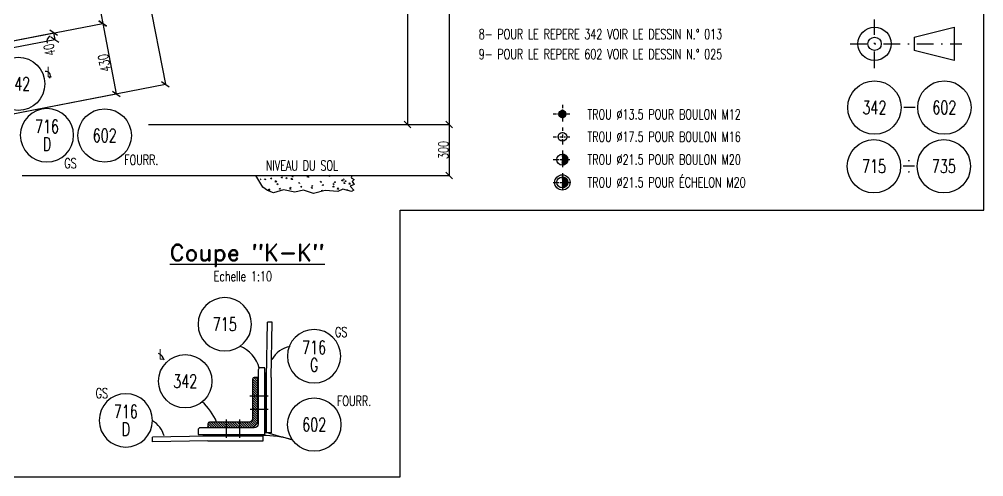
# Model space of a CAD drawing. Extents: x 686686 to 702906, y -4957 to 6593.
# Drawn here: x 697122 to 702906, y -4957 to -2213 of the extents above; entities that cross this region are included whole.
import ezdxf
from ezdxf.enums import TextEntityAlignment as Align

# ---------------------------------------------------------------- set-up
doc = ezdxf.new("R2010")
doc.units = 0
doc.header["$LTSCALE"] = 200
doc.header["$MEASUREMENT"] = 0
doc.linetypes.add('DASHDOT', pattern=[1, 0.5, -0.25, 0, -0.25])
doc.layers.get('0').update_dxf_attribs({"linetype": 'CONTINUOUS'})
for name, color, linetype in [('035B', 7, 'CONTINUOUS'), ('BOLLINI_1', 7, 'CONTINUOUS'), ('BOLLINI_5', 7, 'CONTINUOUS'), ('LINEA_ANG', 2, 'CONTINUOUS'), ('LM', 7, 'CONTINUOUS'), ('LS', 7, 'CONTINUOUS'), ('MZ', 6, 'DASHDOT'), ('QT_MPR', 7, 'CONTINUOUS'), ('TESTI_A_P', 7, 'CONTINUOUS')]:
    doc.layers.add(name, color=color, linetype=linetype)
doc.styles.add('MONO', font='romans.shx', dxfattribs={"width": 0.7})
doc.styles.add('RD', font='ROMAND8.SHX', dxfattribs={"width": 0.7})
doc.styles.add('RQL', font='ROMANS8.SHX', dxfattribs={"width": 0.7})
doc.styles.add('RS', font='ROMANS8.shx', dxfattribs={"width": 0.7})
doc.dimstyles.new('TRATTO', dxfattribs={"dimscale": 0, "dimtxt": 60, "dimasz": 40, "dimexe": 0, "dimexo": 0, "dimgap": 5, "dimtad": 1, "dimrnd": 0.5, "dimdsep": 46, "dimtxsty": 'RS', "dimblk1": 'OBLIQUE', "dimblk2": 'OBLIQUE', "dimsah": 1, "dimcen": 0.09, "dimclrd": 2, "dimclre": 2, "dimclrt": 7, "dimadec": 0, "dimazin": 0, "dimtfac": 1, "dimtix": 1, "dimtmove": 2, "dimatfit": 3, "dimfxl": 1, "dimtolj": 1, "dimtzin": 0, "dimarcsym": 0})
pattern_1 = [(45, (-502779.786, -7314.983), (-7.07106781, 7.07106781), [])]

# ---------------------------------------------------------------- blocks, each defined once
blk = doc.blocks.new('_OBLIQUE')
at = {"color": 0, "linetype": 'ByBlock'}
blk.add_line((-0.5, -0.5), (0.5, 0.5), dxfattribs=at)
blk = doc.blocks.new('*D20')
at = {"layer": 'LS', "color": 2, "lineweight": -2, "transparency": 16777216}
for p, q in [((698065.9, 5308.5), (699701.1, 5308.5)), ((699701.1, 5308.5), (699701.1, -2844.6)), ((697896.8, -2844.6), (699701.1, -2844.6))]:
    blk.add_line(p, q, dxfattribs=at)
at = {"layer": 'LS', "color": 2, "lineweight": -2, "transparency": 16777216, "xscale": 40, "yscale": 40, "zscale": 40}
for p, rotation in [((699701.1, 5308.5), 90), ((699701.1, -2844.6), 270)]:
    blk.add_blockref('_OBLIQUE', p, dxfattribs=dict(at, rotation=rotation))
at = {"layer": 'LS', "color": 7, "transparency": 16777216, "insert": (699666.1, 1231.9), "char_height": 60, "attachment_point": 5, "rotation": 90, "style": 'RS'}
blk.add_mtext('\\A1;8000', dxfattribs=at)
blk = doc.blocks.new('*D25')
at = {"layer": 'LS', "color": 2, "lineweight": -2, "transparency": 16777216}
for p, q in [((699274.2, -1214), (699451.1, -1214)), ((699451.1, -1214), (699451.1, -2844.6)), ((697896.8, -2844.6), (699451.1, -2844.6))]:
    blk.add_line(p, q, dxfattribs=at)
at = {"layer": 'LS', "color": 2, "lineweight": -2, "transparency": 16777216, "xscale": 40, "yscale": 40, "zscale": 40}
for p, rotation in [((699451.1, -1214), 90), ((699451.1, -2844.6), 270)]:
    blk.add_blockref('_OBLIQUE', p, dxfattribs=dict(at, rotation=rotation))
at = {"layer": 'LS', "color": 7, "transparency": 16777216, "insert": (699416.1, -2029.3), "char_height": 60, "attachment_point": 5, "rotation": 90, "style": 'RS'}
blk.add_mtext('\\A1;1600', dxfattribs=at)
blk = doc.blocks.new('*D26')
at = {"layer": 'LS', "color": 2, "lineweight": -2, "transparency": 16777216}
for p, q in [((697922.5, -2844.6), (699701.1, -2844.6)), ((699701.1, -2844.6), (699701.1, -3150.3)), ((697140.5, -3150.3), (699701.1, -3150.3))]:
    blk.add_line(p, q, dxfattribs=at)
at = {"layer": 'LS', "color": 2, "lineweight": -2, "transparency": 16777216, "xscale": 40, "yscale": 40, "zscale": 40}
for p, rotation in [((699701.1, -2844.6), 90), ((699701.1, -3150.3), 270)]:
    blk.add_blockref('_OBLIQUE', p, dxfattribs=dict(at, rotation=rotation))
at = {"layer": 'LS', "color": 7, "transparency": 16777216, "insert": (699666.1, -2997.4), "char_height": 60, "attachment_point": 5, "rotation": 90, "style": 'RS'}
blk.add_mtext('\\A1;300', dxfattribs=at)
blk = doc.blocks.new('*D58')
at = {"layer": 'QT_MPR', "color": 2, "lineweight": -2, "transparency": 16777216}
for p, q in [((695174.5, 5308.5), (696426.5, 5549.9)), ((696426.5, 5549.9), (697998.8, -2603.1)), ((696746.8, -2844.6), (697998.8, -2603.1))]:
    blk.add_line(p, q, dxfattribs=at)
at = {"layer": 'QT_MPR', "color": 2, "lineweight": -2, "transparency": 16777216, "xscale": 40, "yscale": 40, "zscale": 40}
for p, rotation in [((696426.5, 5549.9), 100.9154326102449), ((697998.8, -2603.1), 280.9154326102449)]:
    blk.add_blockref('_OBLIQUE', p, dxfattribs=dict(at, rotation=rotation))
at = {"layer": 'QT_MPR', "color": 7, "transparency": 16777216, "insert": (697178.3, 1466.8), "char_height": 60, "attachment_point": 5, "rotation": 100.91543, "style": 'RS'}
blk.add_mtext('\\A1;8303.5', dxfattribs=at)
blk = doc.blocks.new('*D72')
at = {"layer": 'QT_MPR', "color": 2, "lineweight": -2, "transparency": 16777216}
for p, q in [((696608.6, -2127.8), (697566, -1943.2)), ((697566, -1943.2), (697622.8, -2237.7)), ((696665.4, -2422.4), (697622.8, -2237.7))]:
    blk.add_line(p, q, dxfattribs=at)
at = {"layer": 'QT_MPR', "color": 2, "lineweight": -2, "transparency": 16777216, "xscale": 40, "yscale": 40, "zscale": 40}
for p, rotation in [((697566, -1943.2), 100.9154326102449), ((697622.8, -2237.7), 280.9154326102449)]:
    blk.add_blockref('_OBLIQUE', p, dxfattribs=dict(at, rotation=rotation))
at = {"layer": 'QT_MPR', "color": 7, "transparency": 16777216, "insert": (697634.7, -2076.1), "char_height": 60, "attachment_point": 5, "rotation": 100.91543, "style": 'RS'}
blk.add_mtext('\\A1;75x4', dxfattribs=at)
blk = doc.blocks.new('*D73')
at = {"layer": 'QT_MPR', "color": 2, "lineweight": -2, "transparency": 16777216}
for p, q in [((696608.6, -2127.8), (697566, -1943.2)), ((697566, -1943.2), (697622.8, -2237.7)), ((696665.4, -2422.4), (697622.8, -2237.7))]:
    blk.add_line(p, q, dxfattribs=at)
at = {"layer": 'QT_MPR', "color": 2, "lineweight": -2, "transparency": 16777216, "xscale": 40, "yscale": 40, "zscale": 40}
for p, rotation in [((697566, -1943.2), 100.9154326102449), ((697622.8, -2237.7), 280.9154326102449)]:
    blk.add_blockref('_OBLIQUE', p, dxfattribs=dict(at, rotation=rotation))
at = {"layer": 'QT_MPR', "color": 7, "transparency": 16777216, "insert": (697560, -2097.1), "char_height": 60, "attachment_point": 5, "rotation": 100.91543, "style": 'RS'}
blk.add_mtext('\\A1;300', dxfattribs=at)
blk = doc.blocks.new('*D74')
at = {"layer": 'QT_MPR', "color": 2, "lineweight": -2, "transparency": 16777216}
for p, q in [((696665.4, -2422.4), (697328.2, -2294.5)), ((697328.2, -2294.5), (697335.8, -2334)), ((696746.7, -2447.7), (697335.8, -2334))]:
    blk.add_line(p, q, dxfattribs=at)
at = {"layer": 'QT_MPR', "color": 2, "lineweight": -2, "transparency": 16777216, "xscale": 40, "yscale": 40, "zscale": 40}
for p, rotation in [((697328.2, -2294.5), 100.9154326102449), ((697335.8, -2334), 280.9154326102449)]:
    blk.add_blockref('_OBLIQUE', p, dxfattribs=dict(at, rotation=rotation))
at = {"layer": 'QT_MPR', "color": 7, "transparency": 16777216, "insert": (697303.5, -2396.7), "char_height": 60, "attachment_point": 5, "rotation": 100.91543, "style": 'RS'}
blk.add_mtext('\\A1;40', dxfattribs=at)
blk = doc.blocks.new('*D75')
at = {"layer": 'QT_MPR', "color": 2, "lineweight": -2, "transparency": 16777216}
for p, q in [((696665.4, -2422.4), (697622.8, -2237.7)), ((697622.8, -2237.7), (697704.2, -2660)), ((696746.8, -2844.6), (697704.2, -2660))]:
    blk.add_line(p, q, dxfattribs=at)
at = {"layer": 'QT_MPR', "color": 2, "lineweight": -2, "transparency": 16777216, "xscale": 40, "yscale": 40, "zscale": 40}
for p, rotation in [((697622.8, -2237.7), 100.9154326102449), ((697704.2, -2660), 280.9154326102449)]:
    blk.add_blockref('_OBLIQUE', p, dxfattribs=dict(at, rotation=rotation))
at = {"layer": 'QT_MPR', "color": 7, "transparency": 16777216, "insert": (697632.9, -2475.2), "char_height": 60, "attachment_point": 5, "rotation": 100.91543, "style": 'RS'}
blk.add_mtext('\\A1;430', dxfattribs=at)
blk = doc.blocks.new('xxx')
blk.add_circle((0, 0), 8)
at = {"color": 3, "style": 'RQL', "width": 0.7}
blk.add_attdef('POS', text='', height=4, dxfattribs=at).set_placement((0, 0), align=Align.MIDDLE)
at = {"color": 3, "style": 'RQL', "width": 0.7, "flags": 1}
blk.add_attdef('POS1', (-0.39, -5.42), '', height=2, dxfattribs=at)
at = {"style": 'RQL', "width": 0.7, "flags": 1}
blk.add_attdef('TIPO', (-0.39, -8.66), '', height=2, dxfattribs=at)
blk = doc.blocks.new('YYY')
blk.add_circle((0, 0), 8)
at = {"color": 3, "style": 'RQL', "width": 0.7}
for tag, p in [('POS3', (0, 0.65)), ('POS2', (0, -4.63))]:
    blk.add_attdef(tag, text='', height=4, dxfattribs=at).set_placement(p, align=Align.CENTER)
at = {"style": 'RQL', "width": 0.7, "flags": 1}
blk.add_attdef('TIPO', text='', height=3, dxfattribs=at).set_placement((0, 0), align=Align.MIDDLE_CENTER)
blk = doc.blocks.new('12')
at = {"color": 0}
for p, q in [((-1, 0.06), (-0.06, 1)), ((-1, 0.01), (-0.01, 1)), ((-1, -0.03), (0.03, 1)), ((-1, -0.07), (0.07, 1)), ((0.09, -1), (-1, 0.09)), ((0.05, -1), (-1, 0.05)), ((0, -1), (-1, 0)), ((-0.99, 0.16), (-0.16, 0.99)), ((-0.99, 0.11), (-0.11, 0.99)), ((-0.99, -0.11), (0.11, 0.99)), ((-0.99, -0.15), (0.15, 0.99)), ((0.17, -0.99), (-0.99, 0.17)), ((0.13, -0.99), (-0.99, 0.13)), ((-0.98, 0.22), (-0.22, 0.98)), ((-0.98, -0.19), (0.19, 0.98)), ((0.21, -0.98), (-0.98, 0.21)), ((-0.97, -0.23), (0.23, 0.97)), ((0.24, -0.97), (-0.97, 0.24)), ((-0.96, 0.28), (-0.28, 0.96)), ((-0.96, -0.27), (0.27, 0.96)), ((0.28, -0.96), (-0.96, 0.28)), ((-0.95, -0.3), (0.3, 0.95)), ((0.31, -0.95), (-0.95, 0.31)), ((-0.94, 0.34), (-0.34, 0.94)), ((-0.94, -0.33), (0.33, 0.94)), ((0.35, -0.94), (-0.94, 0.35)), ((-0.93, -0.37), (0.37, 0.93)), ((0.38, -0.93), (-0.93, 0.38)), ((-0.92, -0.4), (0.4, 0.92)), ((-0.91, 0.42), (-0.42, 0.91)), ((0.41, -0.91), (-0.91, 0.41)), ((-0.9, -0.43), (0.43, 0.9)), ((0.44, -0.9), (-0.9, 0.44)), ((-0.89, -0.46), (0.46, 0.89)), ((0.47, -0.88), (-0.88, 0.47)), ((-0.87, -0.49), (0.49, 0.87)), ((0.5, -0.87), (-0.87, 0.5)), ((-0.86, 0.52), (-0.52, 0.86)), ((-0.86, -0.52), (0.52, 0.86)), ((0.53, -0.85), (-0.85, 0.53)), ((-0.84, -0.54), (0.54, 0.84)), ((0.55, -0.83), (-0.83, 0.55)), ((-0.82, -0.57), (0.57, 0.82)), ((0.58, -0.81), (-0.81, 0.58)), ((-0.8, -0.6), (0.6, 0.8)), ((0.61, -0.79), (-0.79, 0.61)), ((-0.78, -0.62), (0.62, 0.78)), ((0.63, -0.78), (-0.78, 0.63)), ((-0.76, -0.65), (0.65, 0.76)), ((0.66, -0.75), (-0.75, 0.66)), ((-0.74, -0.67), (0.67, 0.74)), ((0.68, -0.73), (-0.73, 0.68)), ((-0.72, -0.69), (0.69, 0.72)), ((0.7, -0.71), (-0.71, 0.7)), ((-0.7, -0.72), (0.72, 0.7)), ((0.73, -0.69), (-0.69, 0.73)), ((0.75, -0.67), (-0.67, 0.75)), ((-0.67, -0.74), (0.74, 0.67)), ((-0.65, -0.76), (0.76, 0.65)), ((0.77, -0.64), (-0.64, 0.77)), ((-0.63, -0.78), (0.78, 0.63)), ((0.79, -0.62), (-0.62, 0.79)), ((-0.6, -0.8), (0.8, 0.6)), ((0.81, -0.59), (-0.59, 0.81)), ((-0.57, -0.82), (0.82, 0.57)), ((0.83, -0.56), (-0.56, 0.83)), ((-0.55, -0.84), (0.84, 0.55)), ((0.84, -0.54), (-0.54, 0.84)), ((-0.52, -0.85), (0.85, 0.52)), ((0.86, -0.51), (-0.51, 0.86)), ((-0.49, -0.87), (0.87, 0.49)), ((0.88, -0.48), (-0.48, 0.88)), ((-0.46, -0.89), (0.89, 0.46)), ((0.89, -0.45), (-0.45, 0.89)), ((-0.43, -0.9), (0.9, 0.43)), ((0.91, -0.42), (-0.42, 0.91)), ((-0.4, -0.92), (0.92, 0.4)), ((0.92, -0.39), (-0.39, 0.92)), ((-0.37, -0.93), (0.93, 0.37)), ((0.93, -0.36), (-0.36, 0.93)), ((-0.34, -0.94), (0.94, 0.34)), ((0.95, -0.33), (-0.33, 0.95)), ((-0.3, -0.95), (0.95, 0.3)), ((0.96, -0.29), (-0.29, 0.96)), ((-0.27, -0.96), (0.96, 0.27)), ((0.97, -0.26), (-0.26, 0.97)), ((-0.23, -0.97), (0.97, 0.23)), ((0.98, -0.22), (-0.22, 0.98)), ((-0.2, -0.98), (0.98, 0.2)), ((0.98, -0.18), (-0.18, 0.98)), ((-0.16, -0.99), (0.99, 0.16)), ((0.99, -0.14), (-0.14, 0.99)), ((-0.12, -0.99), (0.99, 0.12)), ((0.99, -0.1), (-0.1, 0.99)), ((-0.08, -1), (1, 0.08)), ((1, -0.06), (-0.06, 1)), ((-0.04, -1), (1, 0.04)), ((1, -0.02), (-0.02, 1)), ((1, 0.02), (0.02, 1)), ((1, 0.07), (0.07, 1)), ((0.99, 0.12), (0.12, 0.99)), ((0.98, 0.17), (0.17, 0.98)), ((0.97, 0.23), (0.23, 0.97)), ((0.96, 0.29), (0.29, 0.96)), ((0.93, 0.36), (0.36, 0.93)), ((0.9, 0.44), (0.44, 0.9)), ((0.84, 0.55), (0.55, 0.84)), ((-0.04, -1), (-1, -0.04)), ((-0.09, -1), (-1, -0.09)), ((-0.14, -0.99), (-0.99, -0.14)), ((-0.2, -0.98), (-0.98, -0.2)), ((-0.25, -0.97), (-0.97, -0.25)), ((-0.32, -0.95), (-0.95, -0.32)), ((-0.39, -0.92), (-0.92, -0.39)), ((-0.48, -0.88), (-0.88, -0.48)), ((-0.6, -0.8), (-0.8, -0.6)), ((0.01, -1), (1, -0.01)), ((0.05, -1), (1, -0.05)), ((0.1, -0.99), (0.99, -0.1)), ((0.15, -0.99), (0.99, -0.15)), ((0.21, -0.98), (0.98, -0.21)), ((0.27, -0.96), (0.96, -0.27)), ((0.33, -0.94), (0.94, -0.33)), ((0.41, -0.91), (0.91, -0.41)), ((0.5, -0.87), (0.87, -0.5)), ((0.66, -0.75), (0.75, -0.66))]:
    blk.add_line(p, q, dxfattribs=at)
blk.add_circle((0, 0), 1)
blk = doc.blocks.new('16')
blk.add_circle((0, 0), 1)
blk = doc.blocks.new('20')
at = {"color": 0}
for p, q in [((0, 0.98), (0.02, 1)), ((0, 0.94), (0.06, 1)), ((1, -0.01), (0, 0.99)), ((0, 0.89), (0.1, 0.99)), ((0, 0.85), (0.14, 0.99)), ((0, 0.8), (0.18, 0.98)), ((0, 0.76), (0.22, 0.98)), ((0, 0.71), (0.25, 0.97)), ((0, 0.67), (0.29, 0.96)), ((1, -0.05), (0, 0.95)), ((0, 0.62), (0.32, 0.95)), ((0, 0.58), (0.36, 0.93)), ((0, 0.53), (0.39, 0.92)), ((0, 0.49), (0.42, 0.91)), ((1, -0.09), (0, 0.9)), ((0, 0.44), (0.45, 0.89)), ((0, 0.4), (0.48, 0.88)), ((0.99, -0.13), (0, 0.86)), ((0, 0.35), (0.51, 0.86)), ((0, 0.31), (0.54, 0.84)), ((0, 0.26), (0.56, 0.83)), ((0.99, -0.17), (0, 0.81)), ((0, 0.22), (0.59, 0.81)), ((0, 0.17), (0.61, 0.79)), ((0.98, -0.21), (0, 0.77)), ((0, 0.13), (0.64, 0.77)), ((0, 0.08), (0.66, 0.75)), ((0, 0.04), (0.69, 0.73)), ((0.97, -0.25), (0, 0.72)), ((0, -0.01), (0.71, 0.7)), ((0.96, -0.28), (0, 0.68)), ((0, -0.05), (0.73, 0.68)), ((0, -0.1), (0.75, 0.66)), ((0.95, -0.32), (0, 0.63)), ((0, -0.14), (0.77, 0.63)), ((0, -0.19), (0.79, 0.61)), ((0.94, -0.35), (0, 0.59)), ((0, -0.23), (0.81, 0.58)), ((0, -0.28), (0.83, 0.56)), ((0.92, -0.38), (0, 0.54)), ((0, -0.32), (0.85, 0.53)), ((0.91, -0.41), (0, 0.5)), ((0, -0.36), (0.87, 0.5)), ((0, -0.41), (0.88, 0.47)), ((0.9, -0.44), (0, 0.45)), ((0, -0.45), (0.9, 0.44)), ((0.88, -0.47), (0, 0.41)), ((0, -0.5), (0.91, 0.41)), ((0, -0.54), (0.92, 0.38)), ((0.87, -0.5), (0, 0.36)), ((0, -0.59), (0.94, 0.35)), ((0.85, -0.53), (0, 0.32)), ((0, -0.63), (0.95, 0.31)), ((0, -0.68), (0.96, 0.28)), ((0.83, -0.56), (0, 0.27)), ((0, -0.72), (0.97, 0.25)), ((0.81, -0.58), (0, 0.23)), ((0, -0.77), (0.98, 0.21)), ((0.79, -0.61), (0, 0.18)), ((0, -0.81), (0.99, 0.17)), ((0.77, -0.63), (0, 0.14)), ((0, -0.86), (0.99, 0.13)), ((0.75, -0.66), (0, 0.09)), ((0, -0.9), (1, 0.09)), ((0.73, -0.68), (0, 0.05)), ((0, -0.95), (1, 0.05)), ((0.71, -0.7), (0, 0.01)), ((0, -0.99), (1, 0.01)), ((1, 0.04), (0.04, 1)), ((1, 0.09), (0.09, 1)), ((0.99, 0.14), (0.14, 0.99)), ((0.98, 0.19), (0.19, 0.98)), ((0.97, 0.25), (0.25, 0.97)), ((0.95, 0.31), (0.31, 0.95)), ((0.92, 0.38), (0.38, 0.92)), ((0.88, 0.47), (0.47, 0.88)), ((0.81, 0.59), (0.59, 0.81)), ((0.69, -0.73), (0, -0.04)), ((0.66, -0.75), (0, -0.08)), ((0.64, -0.77), (0, -0.13)), ((0.61, -0.79), (0, -0.17)), ((0.59, -0.81), (0, -0.22)), ((0.56, -0.83), (0, -0.26)), ((0.54, -0.84), (0, -0.31)), ((0.51, -0.86), (0, -0.35)), ((0.48, -0.88), (0, -0.4)), ((0.45, -0.89), (0, -0.44)), ((0.42, -0.91), (0, -0.49)), ((0.39, -0.92), (0, -0.53)), ((0.36, -0.93), (0, -0.58)), ((0.32, -0.95), (0, -0.62)), ((0.29, -0.96), (0, -0.67)), ((0.25, -0.97), (0, -0.71)), ((0.22, -0.98), (0, -0.76)), ((0.18, -0.98), (0, -0.8)), ((0.14, -0.99), (0, -0.85)), ((0.1, -0.99), (0, -0.89)), ((0.04, -1), (1, -0.04)), ((0.09, -1), (1, -0.09)), ((0.14, -0.99), (0.99, -0.14)), ((0.19, -0.98), (0.98, -0.19)), ((0.25, -0.97), (0.97, -0.25)), ((0.31, -0.95), (0.95, -0.31)), ((0.38, -0.92), (0.92, -0.38)), ((0.47, -0.88), (0.88, -0.47)), ((0.59, -0.81), (0.81, -0.59))]:
    blk.add_line(p, q, dxfattribs=at)
blk.add_line((0, 1), (0, -1))
blk.add_circle((0, 0), 1)

msp = doc.modelspace()

# ---------------------------------------------------------------- hatches: boundary and pattern name
at = {"layer": 'LS'}
h = msp.add_hatch(dxfattribs=at)
h.set_pattern_fill('_U', color=6, scale=10, angle=45, style=0, pattern_type=0)
h.set_pattern_definition(pattern_1)
h.paths.add_polyline_path([(698597.146, -4473.844), (698597.146, -4333.844), (698603.146, -4333.844), (698603.146, -4473.844)])
h.paths.add_polyline_path([(698597.146, -4553.844), (698597.146, -4473.844), (698603.146, -4473.844), (698603.146, -4553.844)])
h.paths.add_polyline_path([(698597.146, -4693.844), (698597.146, -4553.844), (698603.146, -4553.844), (698603.146, -4693.844)])
h = msp.add_hatch(dxfattribs=at)
h.set_pattern_fill('_U', color=6, scale=10, angle=135, style=0, pattern_type=0)
h.set_pattern_definition([(135, (702146.578, -1206427.6), (-7.07106781, -7.07106781), [])])
edge = h.paths.add_edge_path()
edge.add_line((698524.928, -4661.844), (698553.146, -4633.626))
edge.add_line((698553.146, -4633.626), (698553.146, -4361.844))
edge.add_line((698553.146, -4361.844), (698531.646, -4361.844))
edge.add_arc((698531.646, -4372.344), 10.5, 90, 180)
edge.add_line((698521.146, -4372.344), (698521.146, -4608.844))
edge.add_arc((698500.146, -4608.844), 21, 270, 360, ccw=False)
edge.add_line((698500.146, -4629.844), (698263.646, -4629.844))
edge.add_arc((698263.646, -4640.344), 10.5, 90, 180)
edge.add_line((698253.146, -4640.344), (698253.146, -4661.844))
edge.add_line((698253.146, -4661.844), (698524.928, -4661.844))
h = msp.add_hatch(dxfattribs=at)
h.set_pattern_fill('_U', color=6, scale=10, angle=45, style=0, pattern_type=0)
h.set_pattern_definition(pattern_1)
h.paths.add_polyline_path([(698365.146, -4705.844), (698225.146, -4705.844), (698225.146, -4711.844), (698365.146, -4711.844)])
h.paths.add_polyline_path([(698445.146, -4705.844), (698365.146, -4705.844), (698365.146, -4711.844), (698445.146, -4711.844)])
h.paths.add_polyline_path([(698585.146, -4705.844), (698445.146, -4705.844), (698445.146, -4711.844), (698585.146, -4711.844)])

# ---------------------------------------------------------------- linework, layer by layer
at = {"color": 0}
for p, q in [((702489.194, -2320.359), (702729.63, -2260.359)), ((702729.63, -2260.359), (702729.63, -2460.359)), ((702489.194, -2320.359), (702489.194, -2400.359)), ((702729.63, -2460.359), (702489.194, -2400.359))]:
    msp.add_line(p, q, dxfattribs=at)
for radius in [100, 40]:
    msp.add_circle((702251.922, -2360.359), radius, dxfattribs=at)
at = {"layer": 'LINEA_ANG'}
msp.add_line((698553.146, -4633.626), (698524.928, -4661.844), dxfattribs=at)
msp.add_lwpolyline([(698595.146, -4703.844), (698595.146, -4303.844), (698567.146, -4303.844, 0.41421356), (698555.146, -4315.844), (698555.146, -4639.844, -0.41421356), (698531.146, -4663.844), (698207.146, -4663.844, 0.41421356), (698195.146, -4675.844), (698195.146, -4703.844)], format="xyb", close=True, dxfattribs=at)
for points in [[(698603.146, -4333.844), (698603.146, -4693.844), (698597.146, -4693.844), (698597.146, -4333.844)], [(698225.146, -4711.844), (698585.146, -4711.844), (698585.146, -4705.844), (698225.146, -4705.844)]]:
    msp.add_lwpolyline(points, close=True, dxfattribs=at)
msp.add_lwpolyline([(698553.146, -4633.626), (698553.146, -4361.844), (698531.646, -4361.844, 0.41421356), (698521.146, -4372.344), (698521.146, -4608.844, -0.41421356), (698500.146, -4629.844), (698263.646, -4629.844, 0.41421356), (698253.146, -4640.344), (698253.146, -4661.844), (698524.928, -4661.844)], format="xyb", dxfattribs=at)
at = {"layer": 'LS', "color": 0}
for p, q in [((702494.19, -2742.722), (702426.855, -2742.722)), ((702491.06, -3095.114), (702423.725, -3095.114))]:
    msp.add_line(p, q, dxfattribs=at)
at = {"layer": 'LS', "color": 3}
for p, q in [((698540.254, -3150.278), (699117.382, -3150.278)), ((698582.784, -3220.245), (698540.254, -3150.278)), ((698571.983, -3175.106), (698566.604, -3175.576)), ((698571.983, -3175.106), (698567.645, -3169.935)), ((698595.712, -3177.038), (698593.888, -3171.599)), ((698600.191, -3173.961), (698593.889, -3171.542)), ((698600.191, -3173.961), (698595.714, -3176.981)), ((698631.155, -3169.986), (698632.196, -3164.345)), ((698636.537, -3169.458), (698631.157, -3169.929)), ((698636.537, -3169.458), (698632.198, -3164.287)), ((698695.709, -3164.338), (698696.749, -3158.697)), ((698701.09, -3163.81), (698695.711, -3164.281)), ((698701.09, -3163.81), (698696.751, -3158.639)), ((698725.054, -3169.83), (698723.229, -3164.391)), ((698729.533, -3166.753), (698723.231, -3164.334)), ((698729.533, -3166.753), (698725.056, -3169.773)), ((698754.795, -3174.932), (698755.79, -3166.385)), ((698762.801, -3173.643), (698754.797, -3174.884)), ((698762.801, -3173.643), (698755.791, -3166.337)), ((698760.262, -3158.691), (698761.303, -3153.049)), ((698765.644, -3158.163), (698760.264, -3158.633)), ((698765.644, -3158.163), (698761.305, -3152.992)), ((698824.816, -3153.043), (698825.326, -3150.278)), ((698830.197, -3152.515), (698824.818, -3152.986)), ((698830.197, -3152.515), (698828.32, -3150.278)), ((698850.847, -3160.035), (698851.841, -3151.488)), ((698858.853, -3158.746), (698850.849, -3159.987)), ((698858.853, -3158.746), (698851.843, -3151.44)), ((698854.396, -3162.622), (698852.571, -3157.183)), ((698858.874, -3159.545), (698852.573, -3157.126)), ((698858.874, -3159.545), (698854.398, -3162.565)), ((698983.737, -3155.414), (698982.014, -3150.278)), ((698988.216, -3152.337), (698982.851, -3150.278)), ((698988.216, -3152.337), (698983.739, -3155.357)), ((699059.357, -3184.442), (699057.532, -3179.003)), ((699063.836, -3181.365), (699057.534, -3178.946)), ((699066.74, -3177.234), (699064.915, -3171.795)), ((699071.218, -3174.157), (699064.917, -3171.738)), ((699071.218, -3174.157), (699066.741, -3177.177)), ((699117.382, -3150.278), (699112.951, -3163.563)), ((699112.951, -3163.563), (699131.558, -3174.191)), ((699131.558, -3174.191), (699118.268, -3185.704)), ((698611.137, -3239.729), (698582.784, -3220.245)), ((698617.611, -3242.301), (698615.786, -3236.863)), ((698622.09, -3239.224), (698615.788, -3236.805)), ((698618.668, -3237.684), (698619.708, -3232.042)), ((698624.049, -3237.155), (698618.67, -3237.626)), ((698624.049, -3237.155), (698619.71, -3231.984)), ((698707.716, -3235.301), (698647.465, -3254.785)), ((698658.744, -3189.829), (698659.738, -3181.281)), ((698666.75, -3188.539), (698658.745, -3189.781)), ((698666.75, -3188.54), (698659.74, -3181.234)), ((698671.332, -3206.066), (698669.508, -3200.627)), ((698675.811, -3202.989), (698669.509, -3200.57)), ((698675.811, -3202.989), (698671.334, -3206.008)), ((698683.221, -3232.036), (698684.262, -3226.394)), ((698688.603, -3231.508), (698683.223, -3231.978)), ((698688.603, -3231.508), (698684.264, -3226.337)), ((698775.055, -3249.472), (698707.716, -3235.301)), ((698746.952, -3235.093), (698745.128, -3229.655)), ((698751.431, -3232.017), (698745.129, -3229.598)), ((698751.431, -3232.017), (698746.954, -3235.036)), ((698747.775, -3226.388), (698748.815, -3220.747)), ((698753.156, -3225.86), (698747.777, -3226.331)), ((698753.156, -3225.86), (698748.817, -3220.689)), ((698826.445, -3237.958), (698775.055, -3249.472)), ((698800.674, -3198.858), (698798.849, -3193.419)), ((698805.153, -3195.781), (698798.851, -3193.362)), ((698805.153, -3195.781), (698800.676, -3198.8)), ((698812.328, -3220.74), (698813.369, -3215.099)), ((698817.71, -3220.212), (698812.33, -3220.683)), ((698817.71, -3220.212), (698813.371, -3215.041)), ((698887.582, -3258.328), (698826.445, -3237.958)), ((698876.294, -3227.885), (698874.469, -3222.447)), ((698880.773, -3224.809), (698874.471, -3222.39)), ((698880.773, -3224.809), (698876.296, -3227.828)), ((698876.881, -3215.093), (698877.922, -3209.451)), ((698882.263, -3214.564), (698876.883, -3215.035)), ((698882.263, -3214.565), (698877.924, -3209.394)), ((698930.016, -3191.65), (698928.191, -3186.211)), ((698934.494, -3188.573), (698928.193, -3186.154)), ((698934.494, -3188.573), (698930.018, -3191.593)), ((698941.435, -3209.445), (698942.476, -3203.803)), ((698946.816, -3208.917), (698941.437, -3209.387)), ((698946.816, -3208.917), (698942.478, -3203.746)), ((699005.636, -3220.677), (699003.811, -3215.239)), ((699010.114, -3217.601), (699003.813, -3215.182)), ((699010.114, -3217.601), (699005.638, -3220.62)), ((699005.988, -3203.797), (699007.029, -3198.156)), ((699011.37, -3203.269), (699005.99, -3203.74)), ((699011.37, -3203.269), (699007.031, -3198.098)), ((699013.136, -3192.502), (699014.176, -3186.86)), ((699018.517, -3191.974), (699013.138, -3192.444)), ((699018.517, -3191.974), (699014.178, -3186.803)), ((699031.018, -3232.809), (699032.013, -3224.262)), ((699039.024, -3231.52), (699031.02, -3232.761)), ((699039.024, -3231.52), (699032.014, -3224.214)), ((699063.772, -3233.08), (699033.779, -3245.929)), ((699063.836, -3181.365), (699059.359, -3184.385)), ((699115.609, -3246.815), (699063.772, -3233.08)), ((699070.542, -3198.149), (699071.582, -3192.508)), ((699075.923, -3197.621), (699070.544, -3198.092)), ((699075.923, -3197.621), (699071.584, -3192.451)), ((699077.689, -3186.854), (699078.73, -3181.212)), ((699083.071, -3186.326), (699077.691, -3186.797)), ((699083.071, -3186.326), (699078.732, -3181.155)), ((699087.596, -3239.393), (699086.813, -3237.059)), ((699093.117, -3239.421), (699086.815, -3237.002)), ((699101.162, -3203.015), (699102.157, -3194.468)), ((699109.168, -3201.727), (699101.164, -3202.968)), ((699109.168, -3201.727), (699102.158, -3194.421)), ((699129.786, -3205.189), (699107.635, -3214.045)), ((699107.635, -3214.045), (699128.9, -3238.844)), ((699118.268, -3185.704), (699129.786, -3205.189)), ((698647.465, -3254.785), (698611.137, -3239.729)), ((698622.089, -3239.224), (698617.613, -3242.244)), ((698957.58, -3239.729), (698887.582, -3258.328)), ((698935.203, -3245.675), (698935.961, -3239.158)), ((698940.827, -3244.181), (698935.963, -3239.111)), ((699033.779, -3245.929), (698957.58, -3239.729)), ((699093.117, -3239.421), (699091.59, -3240.451)), ((699128.9, -3238.844), (699115.609, -3246.815))]:
    msp.add_line(p, q, dxfattribs=at)
at = {"layer": 'LS', "color": 2}
for p, q in [((698605.146, -4361.592), (698611.126, -4029.394)), ((698639.121, -4029.898), (698611.126, -4029.394)), ((698633.146, -4361.844), (698639.121, -4029.898)), ((698605.146, -4693.844), (698605.146, -4361.592)), ((698633.146, -4361.844), (698633.146, -4693.844)), ((698252.894, -4713.844), (697920.696, -4719.823)), ((698253.146, -4741.844), (697921.2, -4747.819)), ((698585.146, -4713.844), (698252.894, -4713.844)), ((698253.146, -4741.844), (698585.146, -4741.844)), ((698585.146, -4741.844), (698585.146, -4713.844)), ((698633.146, -4693.844), (698605.146, -4693.844))]:
    msp.add_line(p, q, dxfattribs=at)
at = {"layer": 'LS', "color": 6}
for p, q in [((698615.424, -4473.844), (698504.958, -4473.844)), ((698615.424, -4553.844), (698506.075, -4553.844)), ((698365.146, -4724.121), (698365.146, -4613.655)), ((698445.146, -4724.121), (698445.146, -4614.773)), ((697921.2, -4747.819), (697920.696, -4719.823))]:
    msp.add_line(p, q, dxfattribs=at)
at = {"layer": 'LS', "color": 8}
msp.add_lwpolyline([(686686.108, 6522.765), (686686.108, -4957.235), (699406.108, -4957.235), (699406.108, -3357.235), (702906.108, -3357.235), (702906.108, 6522.765), (686686.108, 6522.765)], close=True, dxfattribs=at)
at = {"layer": 'LS', "color": 0, "const_width": 4.5}
for points in [[(702454.642, -3061.446, 1), (702460.142, -3061.446, 1)], [(702454.642, -3128.781, 1), (702460.142, -3128.781, 1)]]:
    msp.add_lwpolyline(points, format="xyb", close=True, dxfattribs=at)
at = {"layer": 'LS', "color": 0}
msp.add_circle((700379.303, -3191.755), 45.935, dxfattribs=at)
at = {"layer": 'LS', "color": 6}
for centre, radius, start, end in [((697319.946, -2344.287), 32.035, 113.5245793, 203.1256654), ((697284.091, -2551.652), 25.133, 324.3117873, 103.3316642), ((697933.037, -4271.789), 59.307, 13.7085867, 65.7267567), ((698365.736, -4361.476), 204.024, 16.0424936, 66.8792039), ((698775.416, -4332.28), 159.173, 100.5317173, 150.50065), ((698009.064, -4750.357), 320.352, 22.0979178, 49.1114219), ((697840.031, -4755.106), 156.7, 15.6279459, 58.6772067), ((698562.767, -5474.363), 765.41, 75.0166382, 88.7755817), ((699804.445, -735.661), 4133.282, 253.0618095, 255.3725474)]:
    msp.add_arc(centre, radius, start, end, dxfattribs=at)
at = {"layer": 'MZ'}
for p, q in [((702251.922, -2506.966), (702251.922, -2213.752)), ((702105.315, -2360.359), (702774.825, -2360.359))]:
    msp.add_line(p, q, dxfattribs=at)
at = {"layer": 'MZ', "ltscale": 0.2}
for p, q in [((700379.303, -2726.416), (700379.303, -2836.134)), ((700324.444, -2781.275), (700434.162, -2781.275)), ((700379.303, -2863.243), (700379.303, -2972.961)), ((700379.303, -2863.243), (700379.303, -2972.961)), ((700324.444, -2918.102), (700434.162, -2918.102)), ((700324.444, -2918.102), (700434.162, -2918.102)), ((700379.303, -3000.07), (700379.303, -3109.788)), ((700324.444, -3054.929), (700434.162, -3054.929)), ((700324.444, -3054.929), (700434.162, -3054.929)), ((700379.303, -3136.896), (700379.303, -3246.614)), ((700324.444, -3191.755), (700434.162, -3191.755))]:
    msp.add_line(p, q, dxfattribs=at)

# ---------------------------------------------------------------- block references
at = {"layer": 'BOLLINI_1'}
for p, xscale, yscale, zscale, values in [((697115.909, -2600.521), 19.9979999500073, 19.9979999500073, 19.9979999500073, {'POS': '342'}), ((702250.959, -2742.722), 19.9979999999973, 19.9979999999973, 19.9979999999973, {'POS': '342'}), ((702670.085, -2742.722), 19.9979999999973, 19.9979999999973, 19.9979999999973, {'POS': '602'}), ((697634.556, -2910.147), 19.9979999500073, 19.9979999500073, 19.9979999500073, {'POS': '602'}), ((702247.829, -3095.114), 19.9979999999973, 19.9979999999973, 19.9979999999973, {'POS': '715'}), ((702666.955, -3095.114), 19.9979999999973, 19.9979999999973, 19.9979999999973, {'POS': '735'}), ((698117.644, -4384.743), 19.9999999995, 19.9999999995, 19.9999999995, {'POS': '342'}), ((698891.419, -4644.81), 19.99799999950235, 19.99799999950235, 19.99799999950235, {'POS': '602'})]:
    msp.add_blockref('xxx', p, dxfattribs=dict(at, xscale=xscale, yscale=yscale, zscale=zscale)).add_auto_attribs(values)
ref = msp.add_blockref('xxx', (698354.646, -4042.942), dxfattribs=dict(at, xscale=-19.99799999950235, yscale=19.99799999950235, zscale=19.99799999950235))
ref.add_attrib('POS', '715', dxfattribs={"layer": '0', "color": 3, "height": 79.992, "style": 'RQL', "width": 0.7}).set_placement((698354.646, -4042.942), align=Align.MIDDLE)
at = {"layer": 'BOLLINI_5'}
ref = msp.add_blockref('YYY', (697288.361, -2908.982), dxfattribs=dict(at, xscale=-19.99970832477619, yscale=19.99970832471798, zscale=19.99970832474173))
ref.add_attrib('POS3', '716', dxfattribs={"layer": '0', "color": 3, "height": 79.9988, "style": 'RQL', "width": 0.7}).set_placement((697288.361, -2896.042), align=Align.CENTER)
ref.add_attrib('POS2', 'D', dxfattribs={"layer": '0', "color": 3, "height": 79.999, "style": 'RQL', "width": 0.7}).set_placement((697288.361, -3001.589), align=Align.CENTER)
ref = msp.add_blockref('YYY', (698890.328, -4234.426), dxfattribs=dict(at, xscale=-19.99970832477619, yscale=19.99970832471798, zscale=19.99970832474173))
ref.add_attrib('POS3', '716', dxfattribs={"layer": '0', "color": 3, "height": 79.9988, "style": 'RQL', "width": 0.7}).set_placement((698890.328, -4221.487), align=Align.CENTER)
ref.add_attrib('POS2', 'G', dxfattribs={"layer": '0', "color": 3, "height": 79.999, "style": 'RQL', "width": 0.7}).set_placement((698890.328, -4327.033), align=Align.CENTER)
ref = msp.add_blockref('YYY', (697761.504, -4619.502), dxfattribs=dict(at, xscale=-19.99970832477619, yscale=19.99970832471798, zscale=19.99970832474173))
ref.add_attrib('POS3', '716', dxfattribs={"layer": '0', "color": 3, "height": 79.9988, "style": 'RQL', "width": 0.7}).set_placement((697761.504, -4606.563), align=Align.CENTER)
ref.add_attrib('POS2', 'D', dxfattribs={"layer": '0', "color": 3, "height": 79.999, "style": 'RQL', "width": 0.7}).set_placement((697761.504, -4712.109), align=Align.CENTER)
at = {"layer": 'LM'}
for name, p, xscale, yscale, zscale, rotation in [('12', (700379.303, -2781.275), 20.79999999948258, 20.79999999948258, 20.79999999948258, 344.7569620653314), ('16', (700379.303, -2918.102), 26.00000000013639, 26.00000000013639, 26.00000000013639, 280.755082505952), ('20', (700379.303, -3054.929), 33, 33, 33, 358.474256613)]:
    msp.add_blockref(name, p, dxfattribs=dict(at, xscale=xscale, yscale=yscale, zscale=zscale, rotation=rotation))
at = {"layer": 'LM', "xscale": 32.90000000037241, "yscale": 32.90000000037241, "zscale": 32.90000000037241}
msp.add_blockref('20', (700379.303, -3191.755), dxfattribs=at)

# ---------------------------------------------------------------- texts
at = {"layer": '035B', "style": 'MONO', "width": 0.7}
msp.add_text('L', height=60, dxfattribs=at).set_placement((697960.794, -4252.081))
at = {"layer": 'LM', "style": 'RS', "width": 0.7}
for s, p in [('8- POUR LE REPERE 342 VOIR LE DESSIN N.° 013', (699877.99, -2332.523)), ('9- POUR LE REPERE 602 VOIR LE DESSIN N.° 025', (699877.99, -2452.523))]:
    msp.add_text(s, height=60, dxfattribs=at).set_placement(p)
at = {"layer": 'LM', "linetype": 'ByBlock', "style": 'RS', "width": 0.7}
for s, p in [('TROU %%C13.5 POUR BOULON M12', (700529.583, -2813.836)), ('TROU %%C17.5 POUR BOULON M16', (700529.621, -2947.619)), ('TROU %%C21.5 POUR BOULON M20', (700529.621, -3084.445)), ('TROU %%C21.5 POUR ÉCHELON M20', (700529.595, -3221.272))]:
    msp.add_text(s, height=60, dxfattribs=at).set_placement(p)
at = {"layer": 'LS', "color": 7, "style": 'RS', "width": 0.7}
for s, p in [('NIVEAU DU SOL', (698601.006, -3120.356)), ('Echelle 1:10', (698288.65, -3784.573))]:
    msp.add_text(s, height=60, dxfattribs=at).set_placement(p)
at = {"layer": 'LS', "color": 3, "style": 'RD'}
msp.add_text('%%UCoupe "K-K"', height=100, dxfattribs=at).set_placement((698489.344, -3629.576, -3346.012), align=Align.MIDDLE)
at = {"layer": 'TESTI_A_P', "style": 'RS', "width": 0.7}
for s, p in [('L', (697287.648, -2558.838)), ('GS', (697392.624, -3106.438)), ('FOURR.', (697751.519, -3086.657)), ('GS', (699015.668, -4119.337)), ('GS', (697580.562, -4486.044)), ('FOURR.', (699027.656, -4532.528))]:
    msp.add_text(s, height=60, dxfattribs=at).set_placement(p)

# ---------------------------------------------------------------- dimensions: what is measured, and where the dimension line sits
at = {"layer": 'LS'}
for base, p1, picture, middle in [((699701.105, -2844.578), (698065.926, 5308.467), '*D20', (699666.105, 1231.945)), ((699451.104, -2844.578), (699274.153, -1213.969), '*D25', (699416.104, -2029.273))]:
    dim = msp.add_linear_dim(base=base, p1=p1, p2=(697896.807, -2844.578), angle=90, dimstyle='TRATTO', override={"dimscale": 1, "dimlfac": 0.981228}, dxfattribs=at)
    dim.commit()
    dim.dimension.update_dxf_attribs({"geometry": picture, "text_midpoint": middle})
dim = msp.add_linear_dim(base=(699701.105, -3150.278), p1=(697922.529, -2844.578), p2=(697140.462, -3150.278), angle=90, text='300', dimstyle='TRATTO', override={"dimscale": 1}, dxfattribs=at)
dim.commit()
dim.dimension.update_dxf_attribs({"geometry": '*D26', "text_midpoint": (699666.105, -2997.428)})
at = {"layer": 'QT_MPR'}
for base, p1, p2, picture, middle in [((697998.787, -2603.142), (695174.538, 5308.467), (696746.845, -2844.578), '*D58', (697178.267, 1466.753)), ((697704.215, -2659.95), (696665.42, -2422.358), (696746.845, -2844.578), '*D75', (697632.945, -2475.219)), ((697335.836, -2334.041), (696665.42, -2422.358), (696746.691, -2447.657), '*D74', (697303.492, -2396.735))]:
    dim = msp.add_linear_dim(base=base, p1=p1, p2=p2, angle=100.9154326, dimstyle='TRATTO', override={"dimscale": 1}, dxfattribs=at)
    dim.commit()
    dim.dimension.update_dxf_attribs({"geometry": picture, "text_midpoint": middle, "dimtype": 128})
for text, picture, middle in [('75x4', '*D72', (697634.733, -2076.068)), ('300', '*D73', (697560.019, -2097.071))]:
    dim = msp.add_linear_dim(base=(697622.79, -2237.73), p1=(696608.612, -2127.785), p2=(696665.42, -2422.358), angle=100.9154326, text=text, dimstyle='TRATTO', override={"dimscale": 1}, dxfattribs=at)
    dim.commit()
    dim.dimension.update_dxf_attribs({"geometry": picture, "text_midpoint": middle, "dimtype": 128})

doc.saveas('drawing.dxf')
